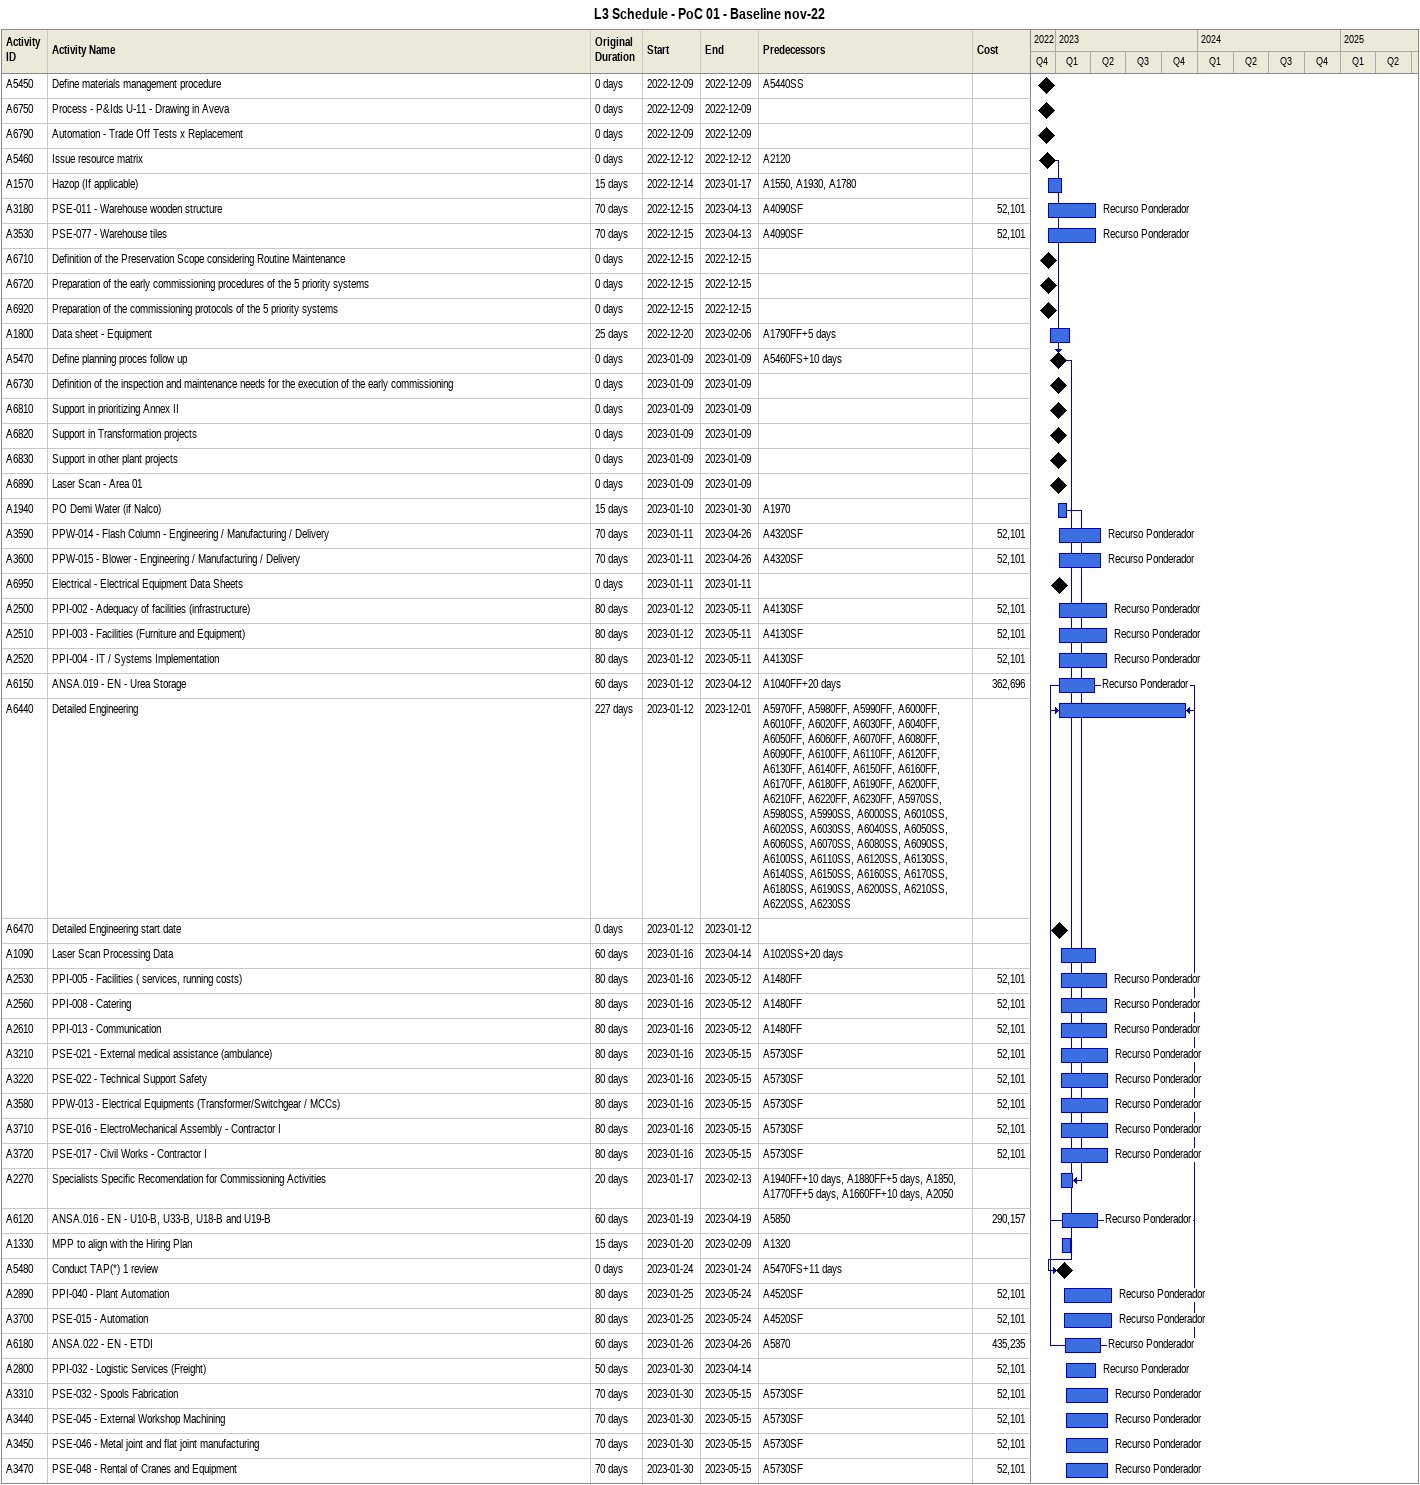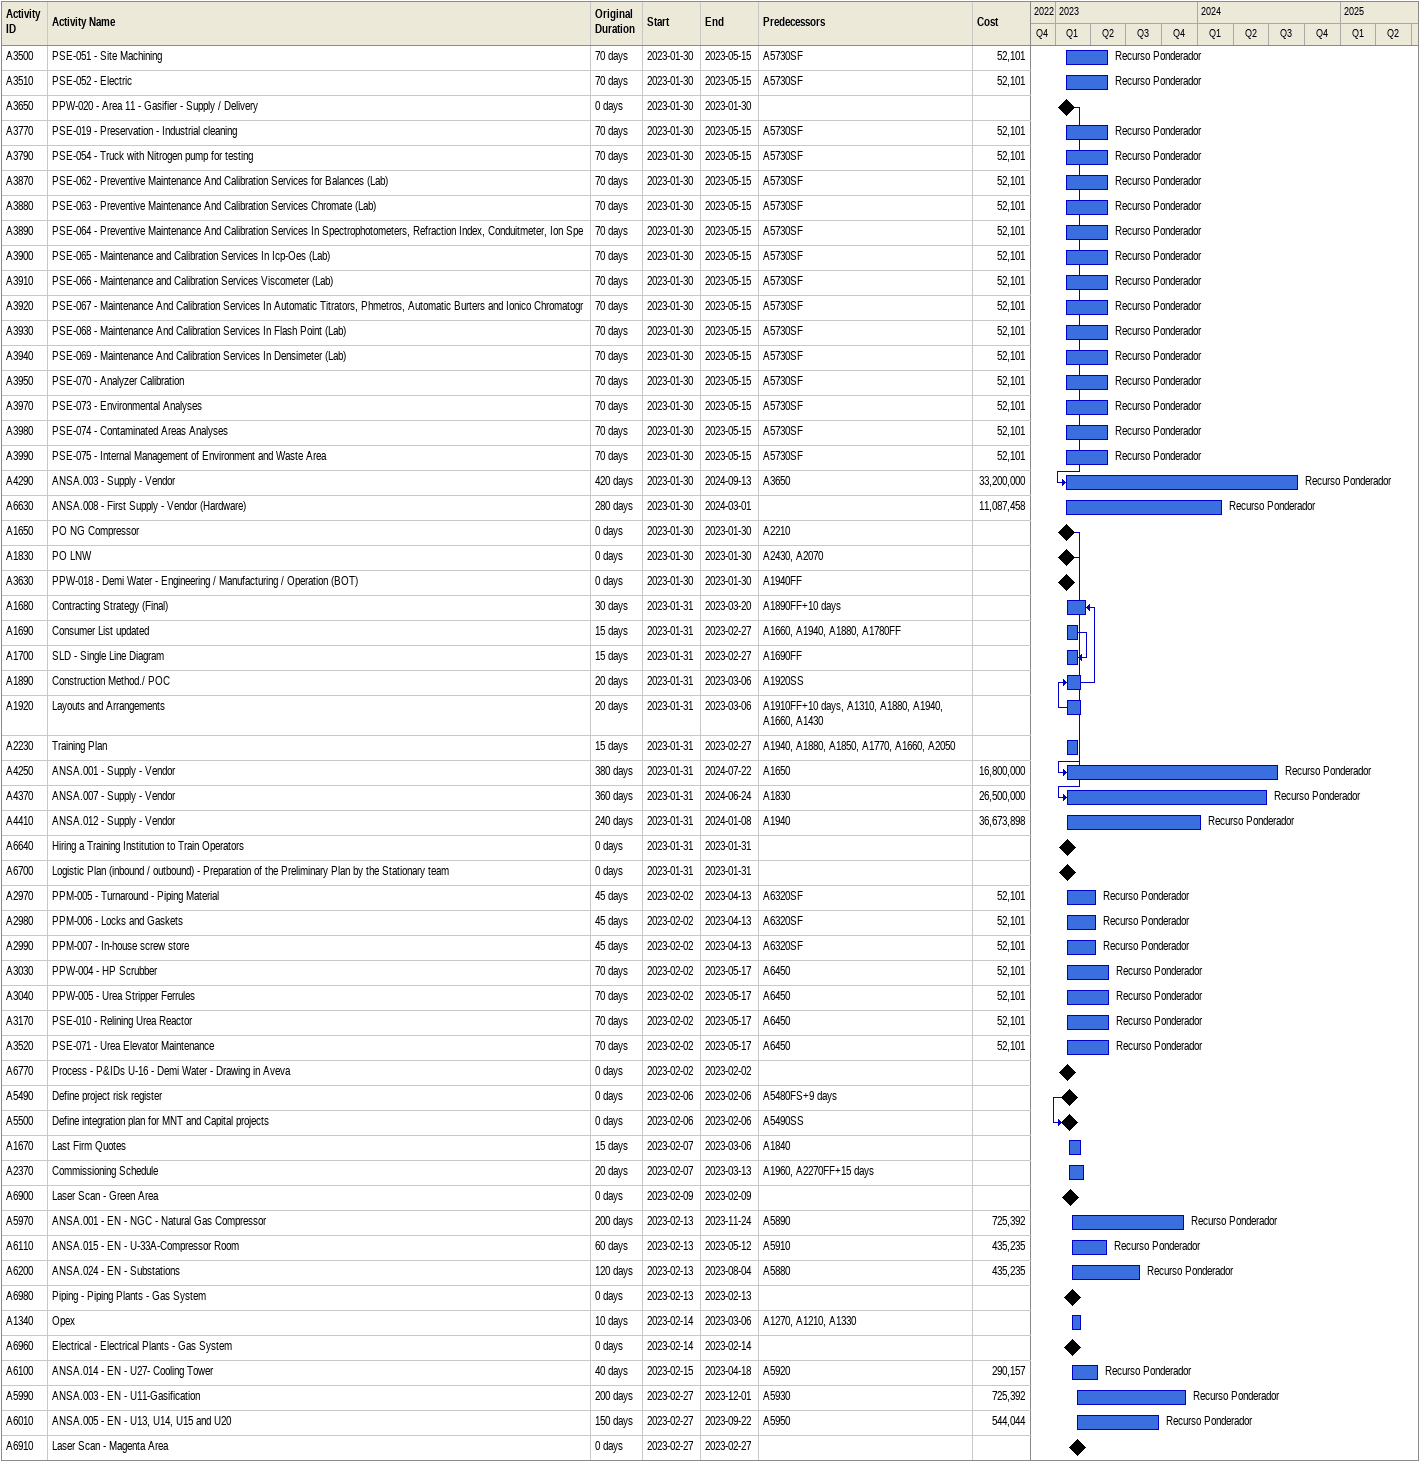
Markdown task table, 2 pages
L3 Schedule - PoC 01 - Baseline nov-22

| ID | Task | Original duration | Start | Finish | Predecessors | Resources | Cost |
|---|---|---|---|---|---|---|---|
| A5450 | Define materials management procedure | 0d | 2022-12-09 | 2022-12-09 | A5440SS |  |  |
| A6750 | Process - P&Ids U-11 - Drawing in Aveva | 0d | 2022-12-09 | 2022-12-09 |  |  |  |
| A6790 | Automation - Trade Off Tests x Replacement | 0d | 2022-12-09 | 2022-12-09 |  |  |  |
| A5460 | Issue resource matrix | 0d | 2022-12-12 | 2022-12-12 | A2120 |  |  |
| A1570 | Hazop (If applicable) | 15d | 2022-12-14 | 2023-01-17 | A1550, A1930, A1780 |  |  |
| A3180 | PSE-011 - Warehouse wooden structure | 70d | 2022-12-15 | 2023-04-13 | A4090SF | Recurso Ponderador | 52101 |
| A3530 | PSE-077 - Warehouse tiles | 70d | 2022-12-15 | 2023-04-13 | A4090SF | Recurso Ponderador | 52101 |
| A6710 | Definition of the Preservation Scope considering Routine Maintenance | 0d | 2022-12-15 | 2022-12-15 |  |  |  |
| A6720 | Preparation of the early commissioning procedures of the 5 priority systems | 0d | 2022-12-15 | 2022-12-15 |  |  |  |
| A6920 | Preparation of the commissioning protocols of the 5 priority systems | 0d | 2022-12-15 | 2022-12-15 |  |  |  |
| A1800 | Data sheet - Equipment | 25d | 2022-12-20 | 2023-02-06 | A1790FF+5d |  |  |
| A5470 | Define planning proces follow up | 0d | 2023-01-09 | 2023-01-09 | A5460FS+10d |  |  |
| A6730 | Definition of the inspection and maintenance needs for the execution of the early commissioning | 0d | 2023-01-09 | 2023-01-09 |  |  |  |
| A6810 | Support in prioritizing Annex II | 0d | 2023-01-09 | 2023-01-09 |  |  |  |
| A6820 | Support in Transformation projects | 0d | 2023-01-09 | 2023-01-09 |  |  |  |
| A6830 | Support in other plant projects | 0d | 2023-01-09 | 2023-01-09 |  |  |  |
| A6890 | Laser Scan - Area 01 | 0d | 2023-01-09 | 2023-01-09 |  |  |  |
| A1940 | PO Demi Water (if Nalco) | 15d | 2023-01-10 | 2023-01-30 | A1970 |  |  |
| A3590 | PPW-014 - Flash Column - Engineering / Manufacturing / Delivery | 70d | 2023-01-11 | 2023-04-26 | A4320SF | Recurso Ponderador | 52101 |
| A3600 | PPW-015 - Blower - Engineering / Manufacturing / Delivery | 70d | 2023-01-11 | 2023-04-26 | A4320SF | Recurso Ponderador | 52101 |
| A6950 | Electrical - Electrical Equipment Data Sheets | 0d | 2023-01-11 | 2023-01-11 |  |  |  |
| A2500 | PPI-002 - Adequacy of facilities (infrastructure) | 80d | 2023-01-12 | 2023-05-11 | A4130SF | Recurso Ponderador | 52101 |
| A2510 | PPI-003 - Facilities (Furniture and Equipment) | 80d | 2023-01-12 | 2023-05-11 | A4130SF | Recurso Ponderador | 52101 |
| A2520 | PPI-004 - IT / Systems Implementation | 80d | 2023-01-12 | 2023-05-11 | A4130SF | Recurso Ponderador | 52101 |
| A6150 | ANSA.019 - EN - Urea Storage | 60d | 2023-01-12 | 2023-04-12 | A1040FF+20d | Recurso Ponderador | 362696 |
| A6440 | Detailed Engineering | 227d | 2023-01-12 | 2023-12-01 | A5970FF, A5980FF, A5990FF, A6000FF, A6010FF, A6020FF, A6030FF, A6040FF, A6050FF, A6060FF, A6070FF, A6080FF, A6090FF, A6100FF, A6110FF, A6120FF, A6130FF, A6140FF, A6150FF, A6160FF, A6170FF, A6180FF, A6190FF, A6200FF, A6210FF, A6220FF, A6230FF, A5970SS, A5980SS, A5990SS, A6000SS, A6010SS, A6020SS, A6030SS, A6040SS, A6050SS, A6060SS, A6070SS, A6080SS, A6090SS, A6100SS, A6110SS, A6120SS, A6130SS, A6140SS, A6150SS, A6160SS, A6170SS, A6180SS, A6190SS, A6200SS, A6210SS, A6220SS, A6230SS |  |  |
| A6470 | Detailed Engineering start date | 0d | 2023-01-12 | 2023-01-12 |  |  |  |
| A1090 | Laser Scan Processing Data | 60d | 2023-01-16 | 2023-04-14 | A1020SS+20d |  |  |
| A2530 | PPI-005 - Facilities ( services, running costs) | 80d | 2023-01-16 | 2023-05-12 | A1480FF | Recurso Ponderador | 52101 |
| A2560 | PPI-008 - Catering | 80d | 2023-01-16 | 2023-05-12 | A1480FF | Recurso Ponderador | 52101 |
| A2610 | PPI-013 - Communication | 80d | 2023-01-16 | 2023-05-12 | A1480FF | Recurso Ponderador | 52101 |
| A3210 | PSE-021 - External medical assistance (ambulance) | 80d | 2023-01-16 | 2023-05-15 | A5730SF | Recurso Ponderador | 52101 |
| A3220 | PSE-022 - Technical Support Safety | 80d | 2023-01-16 | 2023-05-15 | A5730SF | Recurso Ponderador | 52101 |
| A3580 | PPW-013 - Electrical Equipments (Transformer/Switchgear / MCCs) | 80d | 2023-01-16 | 2023-05-15 | A5730SF | Recurso Ponderador | 52101 |
| A3710 | PSE-016 - ElectroMechanical Assembly - Contractor I | 80d | 2023-01-16 | 2023-05-15 | A5730SF | Recurso Ponderador | 52101 |
| A3720 | PSE-017 - Civil Works - Contractor I | 80d | 2023-01-16 | 2023-05-15 | A5730SF | Recurso Ponderador | 52101 |
| A2270 | Specialists Specific Recomendation for Commissioning Activities | 20d | 2023-01-17 | 2023-02-13 | A1940FF+10d, A1880FF+5d, A1850, A1770FF+5d, A1660FF+10d, A2050 |  |  |
| A6120 | ANSA.016 - EN - U10-B, U33-B, U18-B and U19-B | 60d | 2023-01-19 | 2023-04-19 | A5850 | Recurso Ponderador | 290157 |
| A1330 | MPP to align with the Hiring Plan | 15d | 2023-01-20 | 2023-02-09 | A1320 |  |  |
| A5480 | Conduct TAP(*) 1 review | 0d | 2023-01-24 | 2023-01-24 | A5470FS+11d |  |  |
| A2890 | PPI-040 - Plant Automation | 80d | 2023-01-25 | 2023-05-24 | A4520SF | Recurso Ponderador | 52101 |
| A3700 | PSE-015 - Automation | 80d | 2023-01-25 | 2023-05-24 | A4520SF | Recurso Ponderador | 52101 |
| A6180 | ANSA.022 - EN - ETDI | 60d | 2023-01-26 | 2023-04-26 | A5870 | Recurso Ponderador | 435235 |
| A2800 | PPI-032 - Logistic Services (Freight) | 50d | 2023-01-30 | 2023-04-14 |  | Recurso Ponderador | 52101 |
| A3310 | PSE-032 - Spools Fabrication | 70d | 2023-01-30 | 2023-05-15 | A5730SF | Recurso Ponderador | 52101 |
| A3440 | PSE-045 - External Workshop Machining | 70d | 2023-01-30 | 2023-05-15 | A5730SF | Recurso Ponderador | 52101 |
| A3450 | PSE-046 - Metal joint and flat joint manufacturing | 70d | 2023-01-30 | 2023-05-15 | A5730SF | Recurso Ponderador | 52101 |
| A3470 | PSE-048 - Rental of Cranes and Equipment | 70d | 2023-01-30 | 2023-05-15 | A5730SF | Recurso Ponderador | 52101 |
| A3500 | PSE-051 - Site Machining | 70d | 2023-01-30 | 2023-05-15 | A5730SF | Recurso Ponderador | 52101 |
| A3510 | PSE-052 - Electric | 70d | 2023-01-30 | 2023-05-15 | A5730SF | Recurso Ponderador | 52101 |
| A3650 | PPW-020 - Area 11 - Gasifier - Supply / Delivery | 0d | 2023-01-30 | 2023-01-30 |  |  |  |
| A3770 | PSE-019 - Preservation - Industrial cleaning | 70d | 2023-01-30 | 2023-05-15 | A5730SF | Recurso Ponderador | 52101 |
| A3790 | PSE-054 - Truck with Nitrogen pump for testing | 70d | 2023-01-30 | 2023-05-15 | A5730SF | Recurso Ponderador | 52101 |
| A3870 | PSE-062 - Preventive Maintenance And Calibration Services for Balances (Lab) | 70d | 2023-01-30 | 2023-05-15 | A5730SF | Recurso Ponderador | 52101 |
| A3880 | PSE-063 - Preventive Maintenance And Calibration Services Chromate (Lab) | 70d | 2023-01-30 | 2023-05-15 | A5730SF | Recurso Ponderador | 52101 |
| A3890 | PSE-064 - Preventive Maintenance And Calibration Services In Spectrophotometers, Refraction Index, Conduitmeter, Ion Spe | 70d | 2023-01-30 | 2023-05-15 | A5730SF | Recurso Ponderador | 52101 |
| A3900 | PSE-065 - Maintenance and Calibration Services In Icp-Oes (Lab) | 70d | 2023-01-30 | 2023-05-15 | A5730SF | Recurso Ponderador | 52101 |
| A3910 | PSE-066 - Maintenance and Calibration Services Viscometer (Lab) | 70d | 2023-01-30 | 2023-05-15 | A5730SF | Recurso Ponderador | 52101 |
| A3920 | PSE-067 - Maintenance And Calibration Services In Automatic Titrators, Phmetros, Automatic Burters and Ionico Chromatogr | 70d | 2023-01-30 | 2023-05-15 | A5730SF | Recurso Ponderador | 52101 |
| A3930 | PSE-068 - Maintenance And Calibration Services In Flash Point (Lab) | 70d | 2023-01-30 | 2023-05-15 | A5730SF | Recurso Ponderador | 52101 |
| A3940 | PSE-069 - Maintenance And Calibration Services In Densimeter (Lab) | 70d | 2023-01-30 | 2023-05-15 | A5730SF | Recurso Ponderador | 52101 |
| A3950 | PSE-070 - Analyzer Calibration | 70d | 2023-01-30 | 2023-05-15 | A5730SF | Recurso Ponderador | 52101 |
| A3970 | PSE-073 - Environmental Analyses | 70d | 2023-01-30 | 2023-05-15 | A5730SF | Recurso Ponderador | 52101 |
| A3980 | PSE-074 - Contaminated Areas Analyses | 70d | 2023-01-30 | 2023-05-15 | A5730SF | Recurso Ponderador | 52101 |
| A3990 | PSE-075 - Internal Management of Environment and Waste Area | 70d | 2023-01-30 | 2023-05-15 | A5730SF | Recurso Ponderador | 52101 |
| A4290 | ANSA.003 - Supply - Vendor | 420d | 2023-01-30 | 2024-09-13 | A3650 | Recurso Ponderador | 33200000 |
| A6630 | ANSA.008 - First Supply - Vendor (Hardware) | 280d | 2023-01-30 | 2024-03-01 |  | Recurso Ponderador | 11087458 |
| A1650 | PO NG Compressor | 0d | 2023-01-30 | 2023-01-30 | A2210 |  |  |
| A1830 | PO LNW | 0d | 2023-01-30 | 2023-01-30 | A2430, A2070 |  |  |
| A3630 | PPW-018 - Demi Water - Engineering / Manufacturing / Operation (BOT) | 0d | 2023-01-30 | 2023-01-30 | A1940FF |  |  |
| A1680 | Contracting Strategy (Final) | 30d | 2023-01-31 | 2023-03-20 | A1890FF+10d |  |  |
| A1690 | Consumer List updated | 15d | 2023-01-31 | 2023-02-27 | A1660, A1940, A1880, A1780FF |  |  |
| A1700 | SLD - Single Line Diagram | 15d | 2023-01-31 | 2023-02-27 | A1690FF |  |  |
| A1890 | Construction Method./ POC | 20d | 2023-01-31 | 2023-03-06 | A1920SS |  |  |
| A1920 | Layouts and Arrangements | 20d | 2023-01-31 | 2023-03-06 | A1910FF+10d, A1310, A1880, A1940, A1660, A1430 |  |  |
| A2230 | Training Plan | 15d | 2023-01-31 | 2023-02-27 | A1940, A1880, A1850, A1770, A1660, A2050 |  |  |
| A4250 | ANSA.001 - Supply - Vendor | 380d | 2023-01-31 | 2024-07-22 | A1650 | Recurso Ponderador | 16800000 |
| A4370 | ANSA.007 - Supply - Vendor | 360d | 2023-01-31 | 2024-06-24 | A1830 | Recurso Ponderador | 26500000 |
| A4410 | ANSA.012 - Supply - Vendor | 240d | 2023-01-31 | 2024-01-08 | A1940 | Recurso Ponderador | 36673898 |
| A6640 | Hiring a Training Institution to Train Operators | 0d | 2023-01-31 | 2023-01-31 |  |  |  |
| A6700 | Logistic Plan (inbound / outbound) - Preparation of the Preliminary Plan by the Stationary team | 0d | 2023-01-31 | 2023-01-31 |  |  |  |
| A2970 | PPM-005 - Turnaround - Piping Material | 45d | 2023-02-02 | 2023-04-13 | A6320SF | Recurso Ponderador | 52101 |
| A2980 | PPM-006 - Locks and Gaskets | 45d | 2023-02-02 | 2023-04-13 | A6320SF | Recurso Ponderador | 52101 |
| A2990 | PPM-007 - In-house screw store | 45d | 2023-02-02 | 2023-04-13 | A6320SF | Recurso Ponderador | 52101 |
| A3030 | PPW-004 - HP Scrubber | 70d | 2023-02-02 | 2023-05-17 | A6450 | Recurso Ponderador | 52101 |
| A3040 | PPW-005 - Urea Stripper Ferrules | 70d | 2023-02-02 | 2023-05-17 | A6450 | Recurso Ponderador | 52101 |
| A3170 | PSE-010 - Relining Urea Reactor | 70d | 2023-02-02 | 2023-05-17 | A6450 | Recurso Ponderador | 52101 |
| A3520 | PSE-071 - Urea Elevator Maintenance | 70d | 2023-02-02 | 2023-05-17 | A6450 | Recurso Ponderador | 52101 |
| A6770 | Process - P&IDs U-16 - Demi Water - Drawing in Aveva | 0d | 2023-02-02 | 2023-02-02 |  |  |  |
| A5490 | Define project risk register | 0d | 2023-02-06 | 2023-02-06 | A5480FS+9d |  |  |
| A5500 | Define integration plan for MNT and Capital projects | 0d | 2023-02-06 | 2023-02-06 | A5490SS |  |  |
| A1670 | Last Firm Quotes | 15d | 2023-02-07 | 2023-03-06 | A1840 |  |  |
| A2370 | Commissioning Schedule | 20d | 2023-02-07 | 2023-03-13 | A1960, A2270FF+15d |  |  |
| A6900 | Laser Scan - Green Area | 0d | 2023-02-09 | 2023-02-09 |  |  |  |
| A5970 | ANSA.001 - EN - NGC - Natural Gas Compressor | 200d | 2023-02-13 | 2023-11-24 | A5890 | Recurso Ponderador | 725392 |
| A6110 | ANSA.015 - EN - U-33A-Compressor Room | 60d | 2023-02-13 | 2023-05-12 | A5910 | Recurso Ponderador | 435235 |
| A6200 | ANSA.024 - EN - Substations | 120d | 2023-02-13 | 2023-08-04 | A5880 | Recurso Ponderador | 435235 |
| A6980 | Piping - Piping Plants - Gas System | 0d | 2023-02-13 | 2023-02-13 |  |  |  |
| A1340 | Opex | 10d | 2023-02-14 | 2023-03-06 | A1270, A1210, A1330 |  |  |
| A6960 | Electrical - Electrical Plants - Gas System | 0d | 2023-02-14 | 2023-02-14 |  |  |  |
| A6100 | ANSA.014 - EN - U27- Cooling Tower | 40d | 2023-02-15 | 2023-04-18 | A5920 | Recurso Ponderador | 290157 |
| A5990 | ANSA.003 - EN - U11-Gasification | 200d | 2023-02-27 | 2023-12-01 | A5930 | Recurso Ponderador | 725392 |
| A6010 | ANSA.005 - EN - U13, U14, U15 and U20 | 150d | 2023-02-27 | 2023-09-22 | A5950 | Recurso Ponderador | 544044 |
| A6910 | Laser Scan - Magenta Area | 0d | 2023-02-27 | 2023-02-27 |  |  |  |
